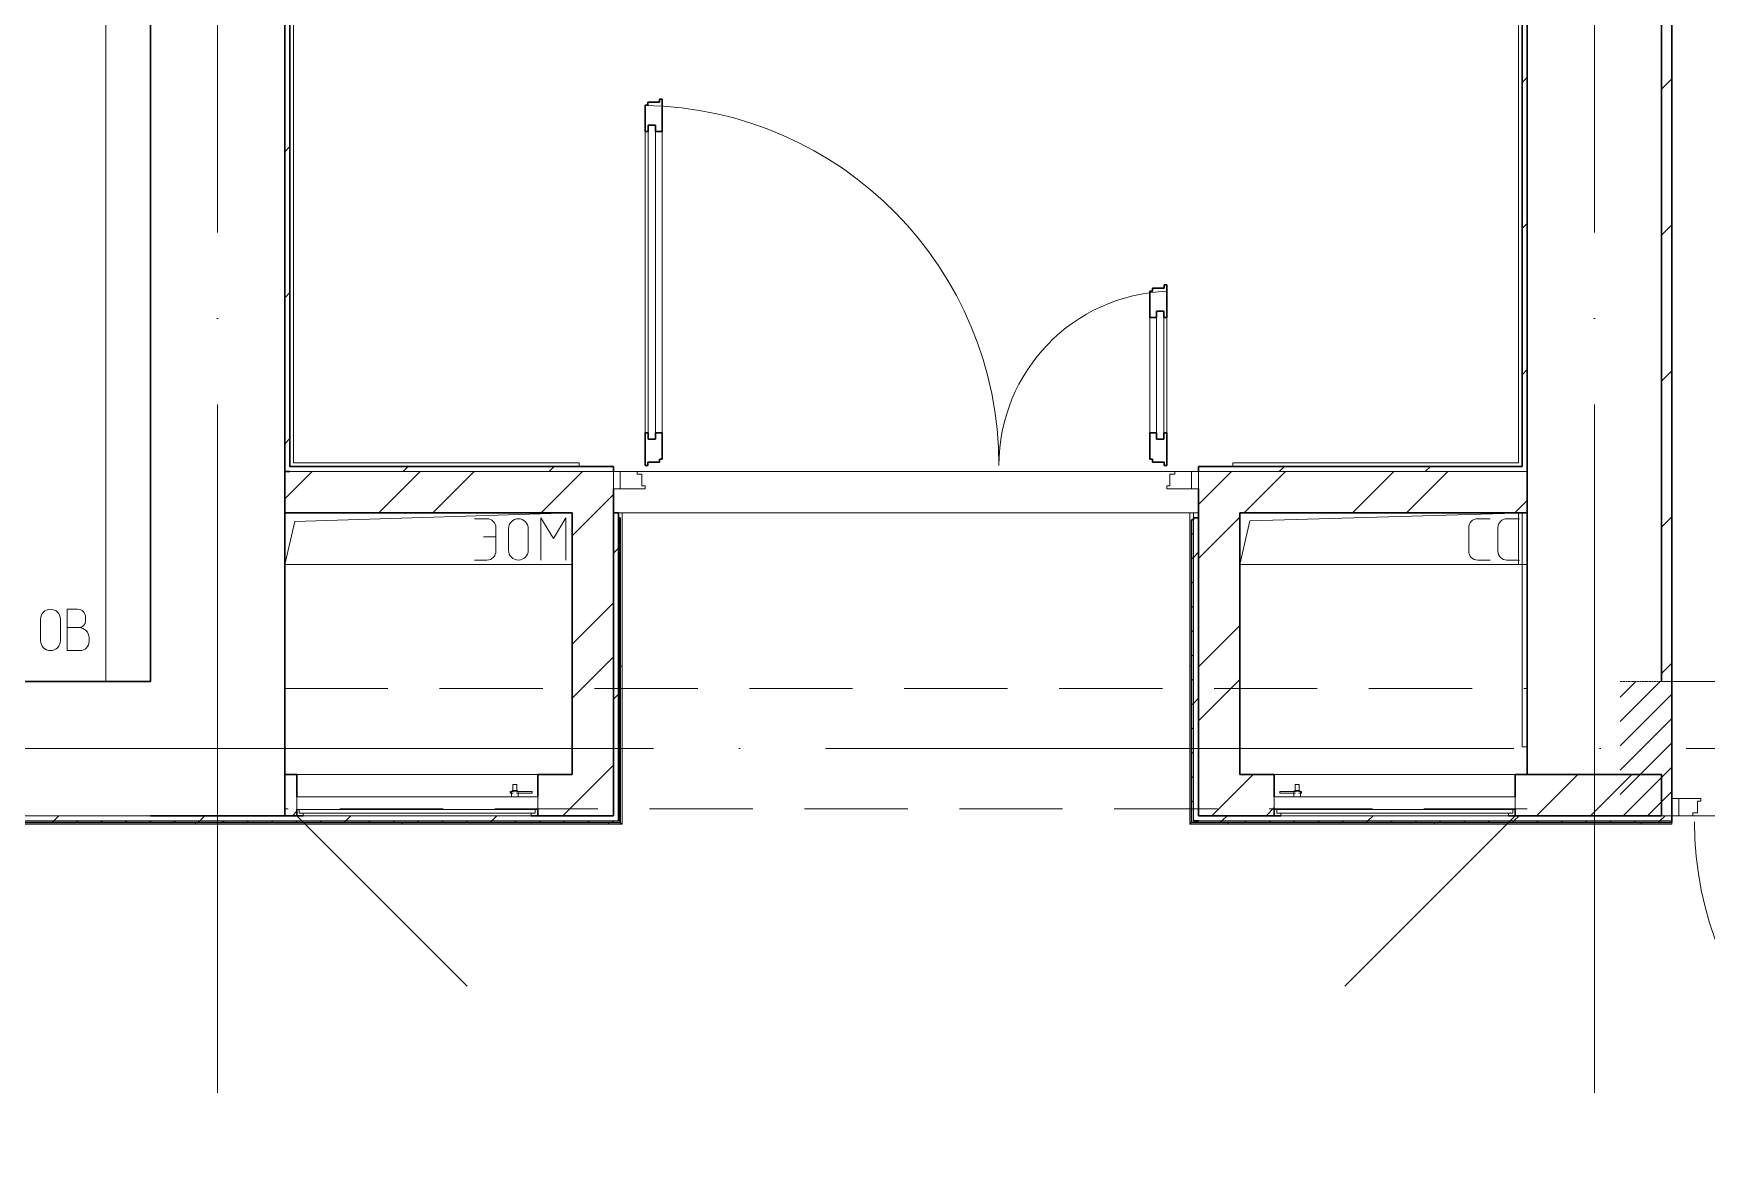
# Model space of a CAD drawing. Header units: millimetres. Extents: x -21010 to 105841, y -18351 to 135084.
# Drawn here: x 30327 to 35188, y 3852 to 7153 of the extents above; entities that cross this region are included whole.
import ezdxf

# ---------------------------------------------------------------- set-up
doc = ezdxf.new("R2010")
doc.units = ezdxf.units.MM
for name, pattern in [('ADSK_Линия сетки', [2500, 2000, -250, 0, -250]), ('ADSK_Сверху', [450, 300, -150]), ('ADSK_Штриховая_ш2 п1_5', [4.5, 3, -1.5])]:
    doc.linetypes.add(name, pattern=pattern)
for name, color, linetype, lineweight in [('Двери', 7, 'Continuous', 9), ('Лестницы', 7, 'Continuous', 9), ('Линии', 7, 'Continuous', 9), ('Оборудование', 7, 'Continuous', 18), ('Ограждение', 7, 'Continuous', 9), ('Оси', 7, 'Continuous', 9), ('Перекрытие', 7, 'Continuous', 18), ('Стены внутренние', 7, 'Continuous', 18), ('Стены наружные', 7, 'Continuous', 18), ('Стены штриховка', 7, 'Continuous', 13)]:
    doc.layers.add(name, color=color, linetype=linetype, lineweight=lineweight)
doc.layers.add('Двери открывание', color=7, linetype='Continuous', lineweight=9, true_color=0xc0c0c0)

# ---------------------------------------------------------------- blocks, each defined once
blk = doc.blocks.new('1 этаж 21082025')
at = {"lineweight": 18}
for p, q in [((36275, -35695), (36275, -38205)), ((37630, -37715), (36824.6, -37740)), ((40405, -37715), (39599, -37737.9)), ((36795, -37865), (36824.6, -37740)), ((37346, -37732.3), (37382.5, -37732.3)), ((37408.6, -37758.4), (37408.6, -37826.2)), ((37445.1, -37823.6), (37445.1, -37761)), ((37502.5, -37823.6), (37502.5, -37761)), ((37539, -37729.7), (37575.6, -37789.7)), ((37539, -37852.3), (37539, -37729.7)), ((37612.1, -37729.7), (37575.6, -37789.7)), ((37612.1, -37852.3), (37612.1, -37729.7)), ((39570, -37865), (39599, -37737.9)), ((40234.9, -37758.4), (40234.9, -37826.2)), ((40297.5, -37732.3), (40261, -37732.3)), ((40319.9, -37758.4), (40319.9, -37826.2)), ((40382.5, -37732.3), (40346, -37732.3)), ((37372.1, -37784.5), (37408.6, -37784.5)), ((37630, -37865), (36795, -37865)), ((37346, -37852.3), (37382.5, -37852.3)), ((40405, -37865), (39570, -37865)), ((40297.5, -37852.3), (40261, -37852.3)), ((40382.5, -37852.3), (40346, -37852.3)), ((36193.2, -37995.2), (36163.2, -37995.2)), ((36163.2, -37995.2), (36163.2, -38115.2)), ((36085.7, -38086.5), (36085.7, -38023.9)), ((36143.1, -38086.5), (36143.1, -38023.9)), ((36196.6, -38048.5), (36163.2, -38048.5)), ((36216.6, -38028.5), (36216.6, -38018.5)), ((36226.6, -38088.5), (36226.6, -38078.5)), ((36163.2, -38115.2), (36199.9, -38115.2))]:
    blk.add_line(p, q, dxfattribs=at)
for centre, radius, start, end in [((37382.5, -37758.4), 26.1, 0, 90), ((37473.8, -37761), 28.7, 0, 180), ((40261, -37758.4), 26.1, 90, 180), ((40346, -37758.4), 26.1, 90, 180), ((37382.5, -37826.2), 26.1, 270, 0), ((37473.8, -37823.6), 28.7, 180, 0), ((40261, -37826.2), 26.1, 180, 270), ((40346, -37826.2), 26.1, 180, 270), ((36114.4, -38023.9), 28.7, 0, 180), ((36193.2, -38018.5), 23.3, 0, 90), ((36196.6, -38028.5), 20, 270, 0), ((36196.6, -38078.5), 30, 0, 90), ((36114.4, -38086.5), 28.7, 180, 0), ((36199.9, -38088.5), 26.7, 270, 0)]:
    blk.add_arc(centre, radius, start, end, dxfattribs=at)
at = {"layer": 'Двери', "lineweight": 30}
for p, q in [((37850, -36531), (37842, -36531)), ((37842, -36531), (37842, -36607)), ((37884, -36522), (37850, -36522)), ((37850, -36522), (37850, -36531)), ((37892, -36513), (37884, -36513)), ((37884, -36513), (37884, -36522)), ((37892, -36607), (37892, -36513)), ((37851, -36589), (37851, -36607)), ((37872, -36589), (37851, -36589)), ((37872, -36607), (37872, -36589)), ((37851, -36607), (37842, -36607)), ((37892, -36607), (37872, -36607)), ((39316, -37071), (39308, -37071)), ((39308, -37071), (39308, -37147)), ((39350, -37062), (39316, -37062)), ((39316, -37062), (39316, -37071)), ((39358, -37053), (39350, -37053)), ((39350, -37053), (39350, -37062)), ((39358, -37147), (39358, -37053)), ((39328, -37147), (39328, -37129)), ((39328, -37129), (39349, -37129)), ((39349, -37129), (39349, -37147)), ((39308, -37147), (39328, -37147)), ((39349, -37147), (39358, -37147)), ((37842, -37483), (37842, -37577)), ((37851, -37483), (37842, -37483)), ((37851, -37501), (37851, -37483)), ((37872, -37501), (37851, -37501)), ((37872, -37483), (37872, -37501)), ((37892, -37483), (37872, -37483)), ((37892, -37559), (37892, -37483)), ((39308, -37483), (39308, -37559)), ((39308, -37483), (39328, -37483)), ((39328, -37483), (39328, -37501)), ((39328, -37501), (39349, -37501)), ((39349, -37483), (39358, -37483)), ((39349, -37501), (39349, -37483)), ((39358, -37577), (39358, -37483)), ((37850, -37577), (37850, -37568)), ((37850, -37568), (37884, -37568)), ((37884, -37568), (37884, -37559)), ((37884, -37559), (37892, -37559)), ((39308, -37559), (39316, -37559)), ((39316, -37559), (39316, -37568)), ((39316, -37568), (39350, -37568)), ((39350, -37568), (39350, -37577)), ((37842, -37577), (37850, -37577)), ((39350, -37577), (39358, -37577))]:
    blk.add_line(p, q, dxfattribs=at)
at = {"layer": 'Двери'}
for p, q in [((37851, -36589), (37851, -37501)), ((37872, -36589), (37851, -36589)), ((37872, -37501), (37872, -36589)), ((37842, -36607), (37842, -37483)), ((37892, -37483), (37892, -36607)), ((39328, -37501), (39328, -37129)), ((39328, -37129), (39349, -37129)), ((39349, -37129), (39349, -37501)), ((39308, -37147), (39308, -37483)), ((39358, -37483), (39358, -37147)), ((37851, -37501), (37872, -37501)), ((39349, -37501), (39328, -37501)), ((37750, -37595), (37750, -37645)), ((37770, -37595), (37750, -37595)), ((37770, -37645), (37770, -37595)), ((37819, -37595), (37770, -37595)), ((37770, -37595), (37770, -37645)), ((37819, -37603), (37819, -37595)), ((37833, -37603), (37819, -37603)), ((37833, -37637), (37833, -37603)), ((39381, -37603), (39367, -37603)), ((39367, -37603), (39367, -37637)), ((39381, -37595), (39381, -37603)), ((39430, -37595), (39381, -37595)), ((39450, -37595), (39430, -37595)), ((39430, -37595), (39430, -37645)), ((39430, -37645), (39430, -37595)), ((39450, -37645), (39450, -37595)), ((37750, -37645), (37770, -37645)), ((37770, -37645), (37842, -37645)), ((37842, -37637), (37833, -37637)), ((37842, -37645), (37842, -37637)), ((39367, -37637), (39358, -37637)), ((39358, -37637), (39358, -37645)), ((39358, -37645), (39430, -37645)), ((39430, -37645), (39450, -37645)), ((40825, -38545), (40845, -38545)), ((40825, -38595), (40825, -38545)), ((40845, -38545), (40845, -38595)), ((40845, -38545), (40909, -38545)), ((40845, -38595), (40845, -38545)), ((40909, -38545), (40909, -38553)), ((40845, -38595), (40825, -38595)), ((40886, -38595), (40845, -38595)), ((40886, -38587), (40886, -38595)), ((40900, -38587), (40886, -38587)), ((40900, -38553), (40900, -38587)), ((40909, -38553), (40900, -38553))]:
    blk.add_line(p, q, dxfattribs=at)
at = {"layer": 'Двери', "linetype": 'Continuous', "lineweight": 18}
for p, q in [((40790.8, -38205), (40675, -38320.8)), ((40720.1, -38205), (40675, -38250.1)), ((40825, -38241.5), (40675, -38391.5)), ((40825, -38312.2), (40675, -38462.2)), ((40825, -38382.9), (40675, -38532.9)), ((40825, -38453.6), (40683.6, -38595)), ((40825, -38524.3), (40754.3, -38595))]:
    blk.add_line(p, q, dxfattribs=at)
at = {"layer": 'Двери', "linetype": 'ADSK_Штриховая_ш2 п1_5'}
for p, q in [((40825, -38205), (40675, -38205)), ((40825, -38595), (40825, -38205)), ((40675, -38595), (40825, -38595))]:
    blk.add_line(p, q, dxfattribs=at)
at = {"layer": 'Двери открывание'}
for centre, radius, start, end in [((37824, -37577), 1046, 0, 89.014), ((39376, -37577), 506, 92.0386, 180), ((41889, -38613), 998, 180, 268.9666)]:
    blk.add_arc(centre, radius, start, end, dxfattribs=at)
at = {"layer": 'Лестницы'}
blk.add_line((37819, -37595), (39381, -37595), dxfattribs=at)
at = {"layer": 'Линии', "linetype": 'ADSK_Сверху'}
for p, q in [((36795, -38225), (40405, -38225)), ((40405, -38575), (36795, -38575))]:
    blk.add_line(p, q, dxfattribs=at)
at = {"layer": 'Оборудование'}
for p, q in [((36830, -38540), (36830, -38576.4)), ((37530, -38540), (36830, -38540)), ((37458.7, -38524.6), (37450.4, -38524.6)), ((37450.4, -38524.6), (37450.4, -38529.6)), ((37450.4, -38529.6), (37458.7, -38529.6)), ((37453.9, -38524.1), (37453.9, -38540)), ((37473.2, -38524.1), (37453.9, -38524.1)), ((37457.4, -38522.1), (37455.4, -38524.1)), ((37457.4, -38504.7), (37457.4, -38522.1)), ((37469.6, -38504.7), (37457.4, -38504.7)), ((37469.6, -38522.1), (37457.4, -38522.1)), ((37514.2, -38524.6), (37468.3, -38524.6)), ((37468.3, -38529.6), (37514.2, -38529.6)), ((37469.6, -38522.1), (37469.6, -38504.7)), ((37471.6, -38524.1), (37469.6, -38522.1)), ((37473.2, -38540), (37473.2, -38524.1)), ((37514.2, -38529.6), (37514.2, -38524.6)), ((37530, -38576.4), (37530, -38540)), ((39670, -38540), (39670, -38576.4)), ((40370, -38540), (39670, -38540)), ((39685.8, -38524.6), (39685.8, -38529.6)), ((39731.7, -38524.6), (39685.8, -38524.6)), ((39685.8, -38529.6), (39731.7, -38529.6)), ((39726.8, -38524.1), (39726.8, -38540)), ((39746.1, -38524.1), (39726.8, -38524.1)), ((39730.4, -38522.1), (39728.4, -38524.1)), ((39730.4, -38504.7), (39730.4, -38522.1)), ((39742.6, -38504.7), (39730.4, -38504.7)), ((39742.6, -38522.1), (39730.4, -38522.1)), ((39749.6, -38524.6), (39741.3, -38524.6)), ((39741.3, -38529.6), (39749.6, -38529.6)), ((39742.6, -38522.1), (39742.6, -38504.7)), ((39744.6, -38524.1), (39742.6, -38522.1)), ((39746.1, -38540), (39746.1, -38524.1)), ((39749.6, -38529.6), (39749.6, -38524.6)), ((40370, -38576.4), (40370, -38540)), ((36830, -38595), (37325, -39090)), ((36830.9, -38577.3), (37529.1, -38577.3)), ((36837, -38577.3), (36837, -38587)), ((36838, -38588), (37522, -38588)), ((36849, -38589.5), (36849, -38595)), ((36849, -38595), (37511, -38595)), ((37511, -38595), (37511, -38589.5)), ((37523, -38587), (37523, -38577.3)), ((39670.9, -38577.3), (40369.1, -38577.3)), ((39677, -38577.3), (39677, -38587)), ((39678, -38588), (40362, -38588)), ((39689, -38589.5), (39689, -38595)), ((39689, -38595), (40351, -38595)), ((40370, -38595), (39875, -39090)), ((40351, -38595), (40351, -38589.5)), ((40363, -38587), (40363, -38577.3))]:
    blk.add_line(p, q, dxfattribs=at)
for points, knots in [([(36830, -38576.4), (36830, -38576.5), (36830, -38576.6), (36830.1, -38576.8), (36830.3, -38577), (36830.4, -38577.2), (36830.6, -38577.2), (36830.7, -38577.3), (36830.8, -38577.3), (36830.9, -38577.3)], [-1, -1, -1, -1, -0.833333, -0.666667, -0.5, -0.333333, -0.25, -0.166667, 0, 0, 0, 0]), ([(36837, -38587), (36837, -38587.1), (36837, -38587.3), (36837.1, -38587.5), (36837.2, -38587.7), (36837.4, -38587.8), (36837.5, -38587.9), (36837.6, -38587.9), (36837.7, -38588), (36837.9, -38588), (36838, -38588)], [-1, -1, -1, -1, -0.833333, -0.666667, -0.541667, -0.416667, -0.333333, -0.25, -0.166667, 0, 0, 0, 0]), ([(36847.5, -38588), (36847.6, -38588), (36847.8, -38588), (36848.1, -38588.1), (36848.2, -38588.2), (36848.4, -38588.3), (36848.6, -38588.4), (36848.7, -38588.6), (36848.8, -38588.8), (36848.9, -38588.9), (36849, -38589.2), (36849, -38589.4), (36849, -38589.5)], [-1, -1, -1, -1, -0.833333, -0.75, -0.666667, -0.583333, -0.5, -0.416667, -0.333333, -0.25, -0.166667, 0, 0, 0, 0]), ([(37511, -38589.5), (37511, -38589.4), (37511, -38589.2), (37511.1, -38588.9), (37511.2, -38588.8), (37511.3, -38588.6), (37511.4, -38588.4), (37511.6, -38588.3), (37511.8, -38588.2), (37511.9, -38588.1), (37512.2, -38588), (37512.4, -38588), (37512.5, -38588)], [0, 0, 0, 0, 0.166667, 0.25, 0.333333, 0.416667, 0.5, 0.583333, 0.666667, 0.75, 0.833333, 1, 1, 1, 1]), ([(37522, -38588), (37522.1, -38588), (37522.3, -38588), (37522.4, -38587.9), (37522.5, -38587.9), (37522.6, -38587.8), (37522.8, -38587.7), (37522.9, -38587.5), (37523, -38587.3), (37523, -38587.1), (37523, -38587)], [0, 0, 0, 0, 0.166667, 0.25, 0.333333, 0.416667, 0.541667, 0.666667, 0.833333, 1, 1, 1, 1]), ([(37529.1, -38577.3), (37529.2, -38577.3), (37529.3, -38577.3), (37529.4, -38577.2), (37529.6, -38577.2), (37529.7, -38577), (37529.9, -38576.8), (37530, -38576.6), (37530, -38576.5), (37530, -38576.4)], [0, 0, 0, 0, 0.166667, 0.25, 0.333333, 0.5, 0.666667, 0.833333, 1, 1, 1, 1]), ([(39670, -38576.4), (39670, -38576.5), (39670, -38576.6), (39670.1, -38576.8), (39670.2, -38577), (39670.4, -38577.1), (39670.5, -38577.2), (39670.7, -38577.3), (39670.8, -38577.3), (39670.9, -38577.3)], [0, 0, 0, 0, 0.166667, 0.333333, 0.458333, 0.583333, 0.708333, 0.833333, 1, 1, 1, 1]), ([(39677, -38587), (39677, -38587.1), (39677, -38587.3), (39677.1, -38587.5), (39677.2, -38587.7), (39677.4, -38587.8), (39677.5, -38587.9), (39677.6, -38587.9), (39677.7, -38588), (39677.9, -38588), (39678, -38588)], [0, 0, 0, 0, 0.166667, 0.333333, 0.458333, 0.583333, 0.666667, 0.75, 0.833333, 1, 1, 1, 1]), ([(39687.5, -38588), (39687.6, -38588), (39687.8, -38588), (39688.1, -38588.1), (39688.2, -38588.2), (39688.4, -38588.3), (39688.6, -38588.4), (39688.7, -38588.6), (39688.8, -38588.8), (39688.9, -38588.9), (39689, -38589.2), (39689, -38589.4), (39689, -38589.5)], [0, 0, 0, 0, 0.166667, 0.25, 0.333333, 0.416667, 0.5, 0.583333, 0.666667, 0.75, 0.833333, 1, 1, 1, 1]), ([(40351, -38589.5), (40351, -38589.4), (40351, -38589.2), (40351.1, -38588.9), (40351.2, -38588.8), (40351.3, -38588.6), (40351.4, -38588.4), (40351.6, -38588.3), (40351.8, -38588.2), (40351.9, -38588.1), (40352.2, -38588), (40352.4, -38588), (40352.5, -38588)], [-1, -1, -1, -1, -0.833333, -0.75, -0.666667, -0.583333, -0.5, -0.416667, -0.333333, -0.25, -0.166667, 0, 0, 0, 0]), ([(40362, -38588), (40362.1, -38588), (40362.3, -38588), (40362.4, -38587.9), (40362.5, -38587.9), (40362.6, -38587.8), (40362.8, -38587.7), (40362.9, -38587.5), (40363, -38587.3), (40363, -38587.1), (40363, -38587)], [-1, -1, -1, -1, -0.833333, -0.75, -0.666667, -0.583333, -0.458333, -0.333333, -0.166667, 0, 0, 0, 0]), ([(40369.1, -38577.3), (40369.2, -38577.3), (40369.3, -38577.3), (40369.5, -38577.2), (40369.6, -38577.1), (40369.8, -38577), (40369.9, -38576.8), (40370, -38576.6), (40370, -38576.5), (40370, -38576.4)], [-1, -1, -1, -1, -0.833333, -0.75, -0.583333, -0.458333, -0.333333, -0.166667, 0, 0, 0, 0])]:
    blk.add_open_spline(points, degree=3, knots=knots, dxfattribs=at)
at = {"layer": 'Ограждение'}
for p, q in [((36820, -35608.3), (36820, -37570)), ((40380, -37570), (40380, -35945)), ((36820, -37570), (37650, -37570)), ((37650, -37570), (37650, -37580)), ((39550, -37570), (40380, -37570)), ((39550, -37580), (39550, -37570)), ((37765, -37715), (37775, -37715)), ((37775, -38620), (37775, -37715)), ((39425, -37715), (39435, -37715)), ((39425, -37715), (39425, -38620)), ((39435, -37730), (39435, -37715)), ((40380, -37865), (40380, -37715)), ((35604.9, -38620), (37775, -38620)), ((37775, -38620), (37770, -38615)), ((39425, -38620), (39430, -38615)), ((39425, -38620), (40825, -38620)), ((40825, -38615), (40825, -38620))]:
    blk.add_line(p, q, dxfattribs=at)
at = {"layer": 'Ограждение', "linetype": 'Continuous'}
for p, q in [((37770, -38160.3), (37775, -38160.3)), ((39425, -38160.3), (39430, -38160.3)), ((36536, -38620), (36536, -38615)), ((37136, -38620), (37136, -38615)), ((37736, -38620), (37736, -38615)), ((39536, -38620), (39536, -38615)), ((40136, -38620), (40136, -38615)), ((40736, -38620), (40736, -38615))]:
    blk.add_line(p, q, dxfattribs=at)
at = {"layer": 'Оси', "linetype": 'ADSK_Линия сетки'}
for p, q in [((36600, -29900), (36600, -60626.1)), ((40600, -29900), (40600, -60626.1)), ((62867.3, -38400), (-14072.3, -38400))]:
    blk.add_line(p, q, dxfattribs=at)
at = {"layer": 'Перекрытие', "color": 49, "true_color": 0x464646}
for p, q in [((37630, -37865), (36795, -37865)), ((40390, -37865), (39570, -37865))]:
    blk.add_line(p, q, dxfattribs=at)
at = {"layer": 'Стены внутренние', "lineweight": 30}
for p, q in [((40795, -38205), (40795, -32200)), ((40405, -32945), (40405, -37595)), ((36405, -35695), (36405, -38205)), ((36795, -38595), (36795, -37715)), ((40405, -37715), (40405, -38475)), ((36405, -38205), (35925, -38205)), ((40825, -38595), (40825, -38205)), ((40405, -38475), (40795, -38475)), ((40795, -38475), (40795, -38595))]:
    blk.add_line(p, q, dxfattribs=at)
at = {"layer": 'Стены внутренние'}
for p, q in [((40825, -38205), (41955, -38205)), ((35589.9, -38595), (36405, -38595)), ((40795, -38595), (40825, -38595)), ((41894, -38595), (40886, -38595))]:
    blk.add_line(p, q, dxfattribs=at)
at = {"layer": 'Стены наружные', "lineweight": 30}
for p, q in [((36795, -30400), (36795, -37715)), ((36810, -37580), (36810, -30415)), ((40825, -38205), (40825, -32230)), ((40405, -37595), (40405, -32945)), ((40390, -33344.4), (40390, -37580)), ((36810, -37595), (36795, -37595)), ((37750, -37580), (36810, -37580)), ((37750, -37595), (37750, -37580)), ((40390, -37580), (39450, -37580)), ((39450, -37580), (39450, -37595)), ((40405, -37715), (40405, -37595)), ((37750, -37645), (37750, -38595)), ((39450, -38595), (39450, -37645)), ((36795, -37715), (37630, -37715)), ((37630, -37715), (37630, -38475)), ((37765, -37715), (37750, -37715)), ((37765, -37715), (37765, -38610)), ((39570, -37715), (40405, -37715)), ((39570, -38475), (39570, -37715)), ((37770, -37730), (37765, -37730)), ((37770, -38615), (37770, -37730)), ((39435, -37735), (39430, -37735)), ((39430, -37735), (39430, -38615)), ((39435, -37730), (39435, -37735)), ((39450, -37730), (39435, -37730)), ((36830, -38475), (36795, -38475)), ((36795, -38475), (36795, -38595)), ((36830, -38540), (36830, -38475)), ((37630, -38475), (37530, -38475)), ((37530, -38475), (37530, -38540)), ((39670, -38475), (39570, -38475)), ((39670, -38540), (39670, -38475)), ((40405, -38475), (40370, -38475)), ((40370, -38475), (40370, -38540)), ((36849, -38595), (36405, -38595)), ((36830, -38595), (36830, -38576.6)), ((37750, -38595), (37511, -38595)), ((37530, -38576.6), (37530, -38595)), ((39689, -38595), (39450, -38595)), ((39670, -38595), (39670, -38576.6)), ((40795, -38595), (40351, -38595)), ((40370, -38576.6), (40370, -38595)), ((40825, -38615), (40825, -38595)), ((35589.9, -38615), (37770, -38615)), ((39430, -38615), (40825, -38615)), ((39435, -38610), (39450, -38610))]:
    blk.add_line(p, q, dxfattribs=at)
at = {"layer": 'Стены наружные', "linetype": 'Continuous', "lineweight": 9}
for p, q in [((40390, -36465), (40405, -36450)), ((40795, -36484.3), (40825, -36454.3)), ((36795, -36665.9), (36810, -36650.9)), ((40390, -36889.3), (40405, -36874.3)), ((40795, -36908.6), (40825, -36878.6)), ((36795, -37090.2), (36810, -37075.2)), ((40390, -37313.6), (40405, -37298.6)), ((40795, -37332.8), (40825, -37302.8)), ((36795, -37514.4), (36810, -37499.4)), ((36795, -37674.3), (36874.3, -37595)), ((37068.6, -37715), (37188.6, -37595)), ((37138.7, -37595), (37153.7, -37580)), ((37225.7, -37715), (37345.7, -37595)), ((37540, -37715), (37660, -37595)), ((37563, -37595), (37578, -37580)), ((39450, -37690.9), (39545.9, -37595)), ((39583, -37715), (39703, -37595)), ((39684.3, -37595), (39699.3, -37580)), ((39897.3, -37715), (40017.3, -37595)), ((40054.5, -37715), (40174.5, -37595)), ((40108.6, -37595), (40123.6, -37580)), ((37630, -37782.2), (37750, -37662.2)), ((40368.8, -37715), (40405, -37678.8)), ((37765, -37746.5), (37770, -37741.5)), ((39450, -37848), (39570, -37728)), ((40795, -37757.1), (40825, -37727.1)), ((37750, -37832.2), (37765, -37817.2)), ((37765, -37817.2), (37770, -37812.2)), ((39430, -37778.6), (39435, -37773.6)), ((39430, -37849.3), (39435, -37844.3)), ((39435, -37844.3), (39450, -37829.3)), ((37765, -37888), (37770, -37883)), ((39430, -37920), (39435, -37915)), ((37765, -37958.7), (37770, -37953.7)), ((37630, -38096.5), (37750, -37976.5)), ((39430, -37990.7), (39435, -37985.7)), ((37765, -38029.4), (37770, -38024.4)), ((39430, -38061.4), (39435, -38056.4)), ((39450, -38162.3), (39570, -38042.3)), ((37765, -38100.1), (37770, -38095.1)), ((37630, -38253.6), (37750, -38133.6)), ((39430, -38132.1), (39435, -38127.1)), ((40801.4, -38175), (40825, -38151.4)), ((37765, -38170.8), (37770, -38165.8)), ((39430, -38202.9), (39435, -38197.9)), ((39450, -38319.5), (39570, -38199.5)), ((40795, -38181.4), (40801.4, -38175)), ((37750, -38256.5), (37765, -38241.5)), ((37765, -38241.5), (37770, -38236.5)), ((39435, -38268.6), (39450, -38253.6)), ((39430, -38273.6), (39435, -38268.6)), ((37765, -38312.2), (37770, -38307.2)), ((39430, -38344.3), (39435, -38339.3)), ((37765, -38382.9), (37770, -38377.9)), ((37630, -38568), (37750, -38448)), ((37765, -38453.6), (37770, -38448.6)), ((39430, -38415), (39435, -38410)), ((39430, -38485.7), (39435, -38480.7)), ((39570, -38513.8), (39608.8, -38475)), ((40431.7, -38595), (40551.7, -38475)), ((40588.9, -38595), (40708.9, -38475)), ((37765, -38524.3), (37770, -38519.3)), ((39488.8, -38595), (39570, -38513.8)), ((36123.7, -38610), (36138.7, -38595)), ((36548, -38610), (36563, -38595)), ((36817.2, -38595), (36830, -38582.2)), ((36972.2, -38610), (36987.2, -38595)), ((37396.5, -38610), (37411.5, -38595)), ((37603, -38595), (37630, -38568)), ((37765, -38595.1), (37770, -38590.1)), ((39430, -38556.4), (39435, -38551.4)), ((39517.8, -38610), (39532.8, -38595)), ((39646, -38595), (39670, -38571)), ((39942.1, -38610), (39957.1, -38595)), ((40366.4, -38610), (40381.4, -38595)), ((40790.6, -38610), (40805.6, -38595)), ((36118.7, -38615), (36123.7, -38610)), ((36189.4, -38615), (36194.4, -38610)), ((36260.1, -38615), (36265.1, -38610)), ((36330.8, -38615), (36335.8, -38610)), ((36401.6, -38615), (36406.6, -38610)), ((36472.3, -38615), (36477.3, -38610)), ((36543, -38615), (36548, -38610)), ((36613.7, -38615), (36618.7, -38610)), ((36684.4, -38615), (36689.4, -38610)), ((36755.1, -38615), (36760.1, -38610)), ((36825.8, -38615), (36830.8, -38610)), ((36896.5, -38615), (36901.5, -38610)), ((36967.2, -38615), (36972.2, -38610)), ((37038, -38615), (37043, -38610)), ((37108.7, -38615), (37113.7, -38610)), ((37179.4, -38615), (37184.4, -38610)), ((37250.1, -38615), (37255.1, -38610)), ((37320.8, -38615), (37325.8, -38610)), ((37391.5, -38615), (37396.5, -38610)), ((37462.2, -38615), (37467.2, -38610)), ((37532.9, -38615), (37537.9, -38610)), ((37603.6, -38615), (37608.6, -38610)), ((37674.3, -38615), (37679.3, -38610)), ((37745.1, -38615), (37750.1, -38610)), ((39442.1, -38615), (39447.1, -38610)), ((39512.8, -38615), (39517.8, -38610)), ((39583.5, -38615), (39588.5, -38610)), ((39654.2, -38615), (39659.2, -38610)), ((39725, -38615), (39730, -38610)), ((39795.7, -38615), (39800.7, -38610)), ((39866.4, -38615), (39871.4, -38610)), ((39937.1, -38615), (39942.1, -38610)), ((40007.8, -38615), (40012.8, -38610)), ((40078.5, -38615), (40083.5, -38610)), ((40149.2, -38615), (40154.2, -38610)), ((40219.9, -38615), (40224.9, -38610)), ((40290.6, -38615), (40295.6, -38610)), ((40361.4, -38615), (40366.4, -38610)), ((40432.1, -38615), (40437.1, -38610)), ((40502.8, -38615), (40507.8, -38610)), ((40573.5, -38615), (40578.5, -38610)), ((40644.2, -38615), (40649.2, -38610)), ((40714.9, -38615), (40719.9, -38610)), ((40785.6, -38615), (40790.6, -38610))]:
    blk.add_line(p, q, dxfattribs=at)
at = {"layer": 'Стены наружные'}
for p, q in [((37819, -37595), (39381, -37595)), ((39425, -37715), (37775, -37715)), ((39450, -37715), (39435, -37715)), ((40390, -38395), (40390, -37715)), ((40795, -38205), (40825, -38205)), ((40390, -38395), (40405, -38395)), ((36830, -38475), (37530, -38475)), ((39670, -38475), (40370, -38475))]:
    blk.add_line(p, q, dxfattribs=at)
at = {"layer": 'Стены штриховка'}
for p, q in [((37750, -37595), (36810, -37595)), ((39450, -37595), (40405, -37595)), ((39435, -37735), (39435, -38610)), ((35589.9, -38610), (37765, -38610)), ((39450, -38610), (40825, -38610))]:
    blk.add_line(p, q, dxfattribs=at)

msp = doc.modelspace()

# ---------------------------------------------------------------- block references
msp.add_blockref('1 этаж 21082025', (-5738, 43475))

doc.saveas('drawing.dxf')
